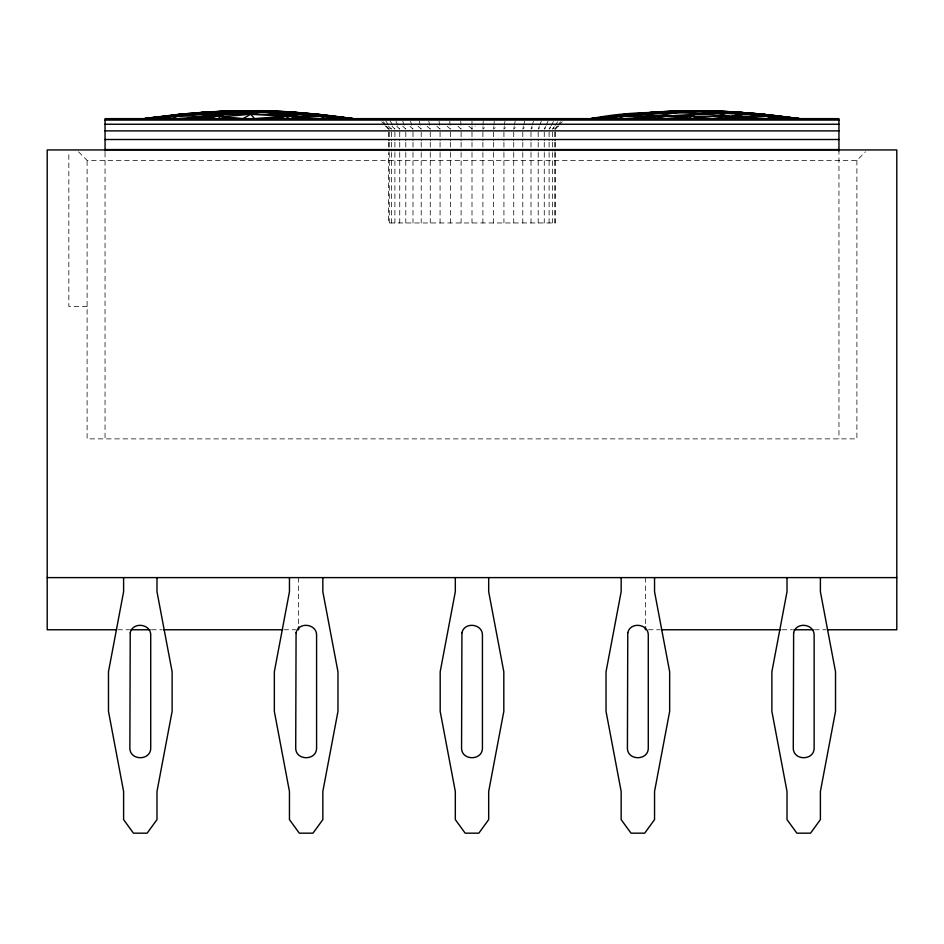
<?xml version="1.0" encoding="UTF-8"?>
<svg xmlns="http://www.w3.org/2000/svg" width="944" height="944" viewBox="0 0 944 944"><rect width="100%" height="100%" fill="white"/><g stroke="black" fill="none" stroke-linecap="round" stroke-linejoin="round"><path stroke-width="0.71" stroke-dasharray="4.72 3.54" d="M482.998 126.472L482.891 129.08L486.054 126.236M483.057 125.174L483.21 121.257M493.818 126.472L493.594 129.08L496.792 126.236M493.924 125.174L494.255 121.257M504.273 126.472L503.931 129.08L507.129 126.236M504.438 125.174L504.946 121.257M514.197 126.472L513.725 129.08L516.887 126.236M514.433 125.174L515.153 121.257M523.436 126.472L522.799 129.08L525.926 126.236M523.743 125.174L524.699 121.257M531.814 126.472L531.012 129.08L534.08 126.236M532.227 125.174L533.443 121.257M539.225 126.472L538.198 129.08L541.219 126.236M539.732 125.174L541.254 121.257M545.514 126.472L544.263 129.08L547.225 126.236M546.139 125.174L548.016 121.257M550.435 126.767L549.101 129.08L552.004 126.236M551.107 125.611L553.786 120.974M554.199 126.767L552.606 129.08L555.485 126.236M554.989 125.611L558.187 120.974M557.255 125.953L554.73 129.08L557.585 126.236M558.105 124.915L560.63 121.776M558.376 125.953L555.45 129.08L558.293 126.236M559.344 124.915L562.27 121.776M78.564 151.842L87.096 160.374L856.904 160.374L865.436 151.842M468.908 126.236L472 129.08L475.092 126.236M87.096 306.411L68.841 306.411L68.841 152.869M117.764 629.766L129.529 629.766M151.571 629.766L161.872 629.766M283.884 629.766L295.649 629.766M648.351 629.766L660.116 629.766M782.128 629.766L792.429 629.766M814.471 629.766L826.236 629.766M447.208 126.236L450.406 129.08L450.182 126.472M436.871 126.236L440.069 129.08L439.727 126.472M427.113 126.236L430.275 129.08L429.803 126.472M457.946 126.236L461.109 129.08L461.002 126.472M418.074 126.236L421.201 129.08L420.564 126.472M409.92 126.236L412.988 129.08L412.186 126.472M402.781 126.236L405.802 129.08L404.775 126.472M396.775 126.236L399.737 129.08L398.486 126.472M391.996 126.236L394.899 129.08L393.565 126.767M388.515 126.236L391.394 129.08L389.801 126.767M386.415 126.236L389.27 129.08L386.745 125.953M385.707 126.236L388.55 129.08L385.624 125.953M381.73 121.776L384.656 124.915M383.37 121.776L385.895 124.915M385.813 120.974L389.011 125.611M390.214 120.974L392.893 125.611M395.984 121.257L397.861 125.174M402.746 121.257L404.268 125.174M410.557 121.257L411.773 125.174M419.301 121.257L420.257 125.174M428.847 121.257L429.567 125.174M439.054 121.257L439.562 125.174M449.745 121.257L450.076 125.174M460.79 121.257L460.943 125.174M856.904 160.374L856.904 438.877L87.096 438.877L87.096 160.374M838.956 149.577L838.956 438.877M645.413 577.61L645.413 625.424M555.45 132.018L555.45 140.821M555.45 142.284L555.45 151.087M555.45 152.55L555.45 222.961L388.55 222.961L388.55 152.55M554.73 132.018L554.73 140.821M554.73 142.284L554.73 151.087M554.73 152.55L554.73 222.961M552.606 132.018L552.606 140.821M552.606 142.284L552.606 151.087M552.606 152.55L552.606 222.961M549.101 132.018L549.101 140.821M549.101 142.284L549.101 151.087M549.101 152.55L549.101 222.961M544.263 132.018L544.263 140.821M544.263 142.284L544.263 151.087M544.263 152.55L544.263 222.961M538.198 132.018L538.198 140.821M538.198 142.284L538.198 151.087M538.198 152.55L538.198 222.961M531.012 132.018L531.012 140.821M531.012 142.284L531.012 151.087M531.012 152.55L531.012 222.961M522.799 132.018L522.799 140.821M522.799 142.284L522.799 151.087M522.799 152.55L522.799 222.961M513.725 132.018L513.725 140.821M513.725 142.284L513.725 151.087M513.725 152.55L513.725 222.961M503.931 132.018L503.931 140.821M503.931 142.284L503.931 151.087M503.931 152.55L503.931 222.961M493.594 132.018L493.594 140.821M493.594 142.284L493.594 151.087M493.594 152.55L493.594 222.961M482.891 132.018L482.891 140.821M482.891 142.284L482.891 151.087M482.891 152.55L482.891 222.961M472 121.257L472 125.174M472 126.472L472 129.08M472 132.018L472 140.821M472 142.284L472 151.087M472 152.55L472 222.961M461.109 132.018L461.109 140.821M461.109 142.284L461.109 151.087M461.109 152.55L461.109 222.961M450.406 132.018L450.406 140.821M450.406 142.284L450.406 151.087M450.406 152.55L450.406 222.961M440.069 132.018L440.069 140.821M440.069 142.284L440.069 151.087M440.069 152.55L440.069 222.961M430.275 132.018L430.275 140.821M430.275 142.284L430.275 151.087M430.275 152.55L430.275 222.961M421.201 132.018L421.201 140.821M421.201 142.284L421.201 151.087M421.201 152.55L421.201 222.961M412.988 132.018L412.988 140.821M412.988 142.284L412.988 151.087M412.988 152.55L412.988 222.961M405.802 132.018L405.802 140.821M405.802 142.284L405.802 151.087M405.802 152.55L405.802 222.961M399.737 132.018L399.737 140.821M399.737 142.284L399.737 151.087M399.737 152.55L399.737 222.961M394.899 132.018L394.899 140.821M394.899 142.284L394.899 151.087M394.899 152.55L394.899 222.961M391.394 132.018L391.394 140.821M391.394 142.284L391.394 151.087M391.394 152.55L391.394 222.961M389.27 132.018L389.27 140.821M389.27 142.284L389.27 151.087M389.27 152.55L389.27 222.961M388.55 132.018L388.55 140.821M388.55 142.284L388.55 151.087M298.587 577.61L298.587 625.424M105.044 152.279L105.044 438.877"/><path stroke-width="1.42" d="M184.281 114.661L187.077 114.307L155.677 118.649L198.7 112.784L213.887 111.699L263.352 111.05C223.598 110.177 183.82 112.997 144.467 118.649C183.537 112.336 223.846 120.785 262.574 111.699L263.352 111.05L235.363 111.321L208.022 118.649L209.946 116.265C257.358 107.25 305.714 112.159 353.091 118.649L329.008 116.006M169.106 118.649L171.1 116.265L200.742 112.784L213.887 111.699L254.632 110.932L254.066 111.321L297.372 112.784L341.881 118.649L310.482 114.307L313.266 114.661M615.547 118.649L617.541 116.265C677.839 107.286 739.353 110.295 799.533 118.649L775.461 116.006M689.403 118.649L691.574 116.265L695.221 114.307L727.081 112.371L745.3 112.784L788.323 118.649L756.923 114.307L759.719 114.661M161.802 118.649L171.1 116.265L198.146 114.307L200.742 112.784C251.623 109.315 302.599 111.734 353.091 118.649M254.762 110.932L254.066 111.321L326.459 116.265L335.757 118.649M724.496 118.649C747.388 109.421 773.018 115.994 796.689 118.649M208.022 118.649L214.359 116.265L223.917 114.307M630.734 114.661L633.518 114.307L602.119 118.649C661.52 109.174 722.785 107.699 782.198 118.649M278.055 118.649L285.418 116.265L332.111 116.265L352.372 118.649M608.243 118.649L617.541 116.265L705.298 110.92L745.3 112.784L772.9 116.265L774.894 118.649M198.7 112.784L200.742 112.784L195.55 114.307L171.1 116.265L177.507 118.649L209.946 116.265L200.895 114.307L229.604 111.699L250.726 114.307L285.418 116.265L289.537 118.649M196.541 113.705L199.149 113.091M643.548 118.649L683.574 111.215L705.298 110.92L772.9 116.265L766.493 118.649L734.054 116.265L735.978 118.649C724.603 115.003 712.555 110.743 700.495 111.121C665.909 110.413 631.43 113.492 597.269 118.649L625.542 114.307L683.574 111.215L743.105 114.307L734.054 116.265L746.905 118.649M237.121 111.215L247.635 111.321L239.646 112.784L262.574 111.699L289.761 116.265L299.413 114.307L297.372 112.784C261.995 110.354 226.289 109.846 190.995 113.799M200.742 112.784L193.013 114.307L171.1 116.265L200.742 112.784L167.053 116.265M680.801 111.734L687.987 110.92L671.101 111.829M197.095 118.649L209.946 116.265L186.877 118.649M677.827 118.649L691.574 116.265L712.614 118.649L729.641 116.265C683.291 111.829 637.035 109.587 590.909 118.649L614.992 116.006M195.302 113.658L199.172 113.009L192.434 113.705M158.474 117.457L161.365 116.985M604.915 117.457L607.806 116.985M168.941 116.265L150.828 118.649C178.687 113.504 207.043 111.475 235.363 111.321M159.324 117.457L162.026 117.056M164.716 116.667L167.407 116.265M611.157 116.667L613.848 116.265M150.828 118.649L179.089 114.307L318.458 114.307L350.248 118.649M602.343 117.552L625.542 114.307L644.587 114.307L670.559 111.699L695.221 111.699L695.221 114.307L623.949 118.649L617.541 116.265L646.628 112.784L639.466 114.307L617.541 116.265L646.628 112.784L590.909 118.649M193.39 113.74L199.042 112.973M147.311 118.649L213.887 111.699L243.67 111.321L234.265 111.05L238.372 111.84M148.904 118.472L168.539 116.006M595.345 118.472L599.546 117.917M593.752 118.649L611.889 116.265L778.552 116.265L799.533 118.649M597.269 118.649L615.382 116.265M232.554 111.911C268.863 108.407 305.632 113.032 341.657 117.552M266.173 118.649L285.418 116.265L277.229 114.307M191.337 113.799L198.452 112.961M145.175 118.649L165.448 116.265M145.234 118.649L165.696 116.265L144.467 118.649M593.139 118.484L612.137 116.265M591.628 118.649L611.889 116.265M633.023 114.307L660.34 111.699L701.05 110.92M633.33 118.649L654.239 116.265L665.945 118.649L691.574 116.265L701.05 118.649M683.255 111.876L685.934 111.581M173.023 115.711L175.844 115.428M182.865 114.731L187.077 114.307L182.794 114.696M619.476 115.711L622.285 115.428M639.171 113.764L644.811 113.209M649.047 112.796L660.34 111.699M172.823 115.616L175.667 115.357M619.264 115.616L622.12 115.357M642.003 114.307L670.559 111.699L695.221 111.699L670.559 111.699M198.146 114.307L229.604 111.699M285.418 116.265L254.597 118.649L250.726 114.307L242.95 118.649L218.866 116.265L219.504 118.649M642.711 113.799L645.566 113.599M714.561 112.784L700.495 111.121L705.298 110.92M200.895 114.307L247.635 111.321M642.262 113.728L645.177 113.54M199.88 112.784L251.694 110.92M199.337 112.784L216.554 111.699L200.458 112.784L212.117 112.419M672.435 111.84L686.5 111.062M703.976 111.345L724.06 111.888M704.413 111.333L707.032 111.227L699.587 111.097C731.576 110.979 763.495 113.61 795.096 118.472M704.838 111.357L730.113 111.699L764.911 114.307M229.604 111.876L235.434 111.699M705.404 111.51L709.758 111.427M689.403 110.92L730.113 111.699L744.12 112.784M242.632 111.227L234.265 111.05L242.927 110.932M234.265 111.05L242.797 110.932M683.586 111.215L686.135 111.18M253.948 111.286L283.66 111.699L318.458 114.307M254.113 111.286L283.66 111.699L297.679 112.784M262.574 111.699L283.66 111.699L298.859 112.784M105.044 120.077L838.956 120.077M105.044 124.242L838.956 124.242M105.044 130.874L838.956 130.874M105.044 139.511L838.956 139.511M105.044 149.577L838.956 149.577M47.2 577.61L896.8 577.61M116.289 629.766L47.2 629.766L47.2 149.943L896.8 149.943L896.8 629.766L827.711 629.766M130.992 629.766L150.108 629.766M163.336 629.766L282.409 629.766M661.591 629.766L780.664 629.766M793.892 629.766L813.008 629.766M685.143 110.92L687.739 110.932M704.047 111.203L730.113 111.699M700.495 111.121L719.894 111.699M244.378 110.955L247.304 111.003M260.438 111.215L254.597 111.121L272.497 111.864M285.525 112.348L297.1 112.784M732.414 112.277L753.005 113.799M254.266 111.557L259.86 111.876M300.452 118.649L289.761 116.265L320.051 118.649L326.459 116.265L328.453 118.649M727.081 112.371L772.9 116.265L727.081 112.371L743.105 114.307M778.552 116.265L757.418 114.307L798.825 118.649M761.206 114.696L756.923 114.307L761.135 114.731M768.333 115.357L771.177 115.616M314.753 114.696L310.482 114.307L346.731 118.649L332.111 116.265M321.88 115.357L324.736 115.616M768.156 115.428L770.977 115.711M734.054 116.265L757.123 118.649M751.566 113.705L744.875 112.938L748.698 113.658M305.124 113.705L298.434 112.938L302.257 113.658M289.761 116.265L310.67 118.649M778.304 116.265L798.766 118.649M331.863 116.265L350.861 118.484M745.548 112.961L752.663 113.799M299.106 112.961L306.21 113.799M744.663 112.784L752.84 113.799M298.221 112.784L306.387 113.799M298.705 112.784L306.552 113.799M781.573 117.186L784.37 117.552M344.454 117.917L348.655 118.472M775.059 116.265L793.172 118.649M328.618 116.265L346.731 118.649M744.958 112.973L750.61 113.74M298.516 112.973L304.169 113.74M776.593 116.265L779.284 116.667M781.974 117.056L784.676 117.457M330.152 116.265L332.843 116.667M782.635 116.985L785.526 117.457M336.194 116.985L339.085 117.457M745.3 112.784L753.336 114.307M218.866 116.265L231.386 118.649M644.587 114.307L654.239 116.265L654.463 118.649M744.851 113.091L747.459 113.705M298.41 113.091L301.018 113.705M262.231 111.321L264.379 111.899M838.956 150.969L838.956 118.649L105.044 118.649L105.044 150.969M820.395 577.61L820.395 591.699L835.523 671.75L835.523 711.387L820.395 791.45L820.395 819.616L810.542 833.174L796.866 833.174L787.013 819.616L787.013 791.45L771.885 711.387L771.885 671.75L787.013 591.699L787.013 577.61M654.546 577.61L654.546 591.699L669.662 671.75L669.662 711.387L654.546 791.45L654.546 819.616L644.693 833.174L631.017 833.174L621.164 819.616L621.164 791.45L606.036 711.387L606.036 671.75L621.164 591.699L621.164 577.61M645.413 626.875L645.413 629.766M488.685 577.61L488.685 591.699L503.813 671.75L503.813 711.387L488.685 791.45L488.685 819.616L478.832 833.174L465.168 833.174L455.315 819.616L455.315 791.45L440.187 711.387L440.187 671.75L455.315 591.699L455.315 577.61M322.836 577.61L322.836 591.699L337.964 671.75L337.964 711.387L322.836 791.45L322.836 819.616L312.983 833.174L299.307 833.174L289.454 819.616L289.454 791.45L274.338 711.387L274.338 671.75L289.454 591.699L289.454 577.61M298.587 626.875L298.587 629.766M156.987 577.61L156.987 591.699L172.115 671.75L172.115 711.387L156.987 791.45L156.987 819.616L147.134 833.174L133.458 833.174L123.605 819.616L123.605 791.45L108.477 711.387L108.477 671.75L123.605 591.699L123.605 577.61M130.225 632.81L129.871 747.636C129.363 761.041 151.229 761.041 150.721 747.636L150.721 635.501C151.252 623.76 132.75 621.329 130.225 632.81M296.074 632.81L295.72 747.636C295.212 761.041 317.09 761.041 316.582 747.636L316.582 635.501C317.101 623.76 298.599 621.329 296.074 632.81M461.923 632.81L461.569 747.636C461.061 761.041 482.939 761.041 482.431 747.636L482.431 635.501C482.962 623.76 464.46 621.329 461.923 632.81M627.772 632.81L627.418 747.636C626.91 761.041 648.788 761.041 648.28 747.636L648.28 635.501C648.811 623.76 630.309 621.329 627.772 632.81M793.633 632.81L793.279 747.636C792.771 761.041 814.637 761.041 814.129 747.636L814.129 635.501C814.66 623.76 796.158 621.329 793.633 632.81M199.16 112.784L186.582 114.307L213.887 111.699L199.16 112.784M633.518 114.307L629.306 114.731L633.518 114.307M298.398 112.784L281.194 111.699L310.977 114.307L298.398 112.784M326.459 116.265L301.997 114.307L297.372 112.784L326.459 116.265L304.534 114.307L297.372 112.784L326.459 116.265"/></g></svg>
